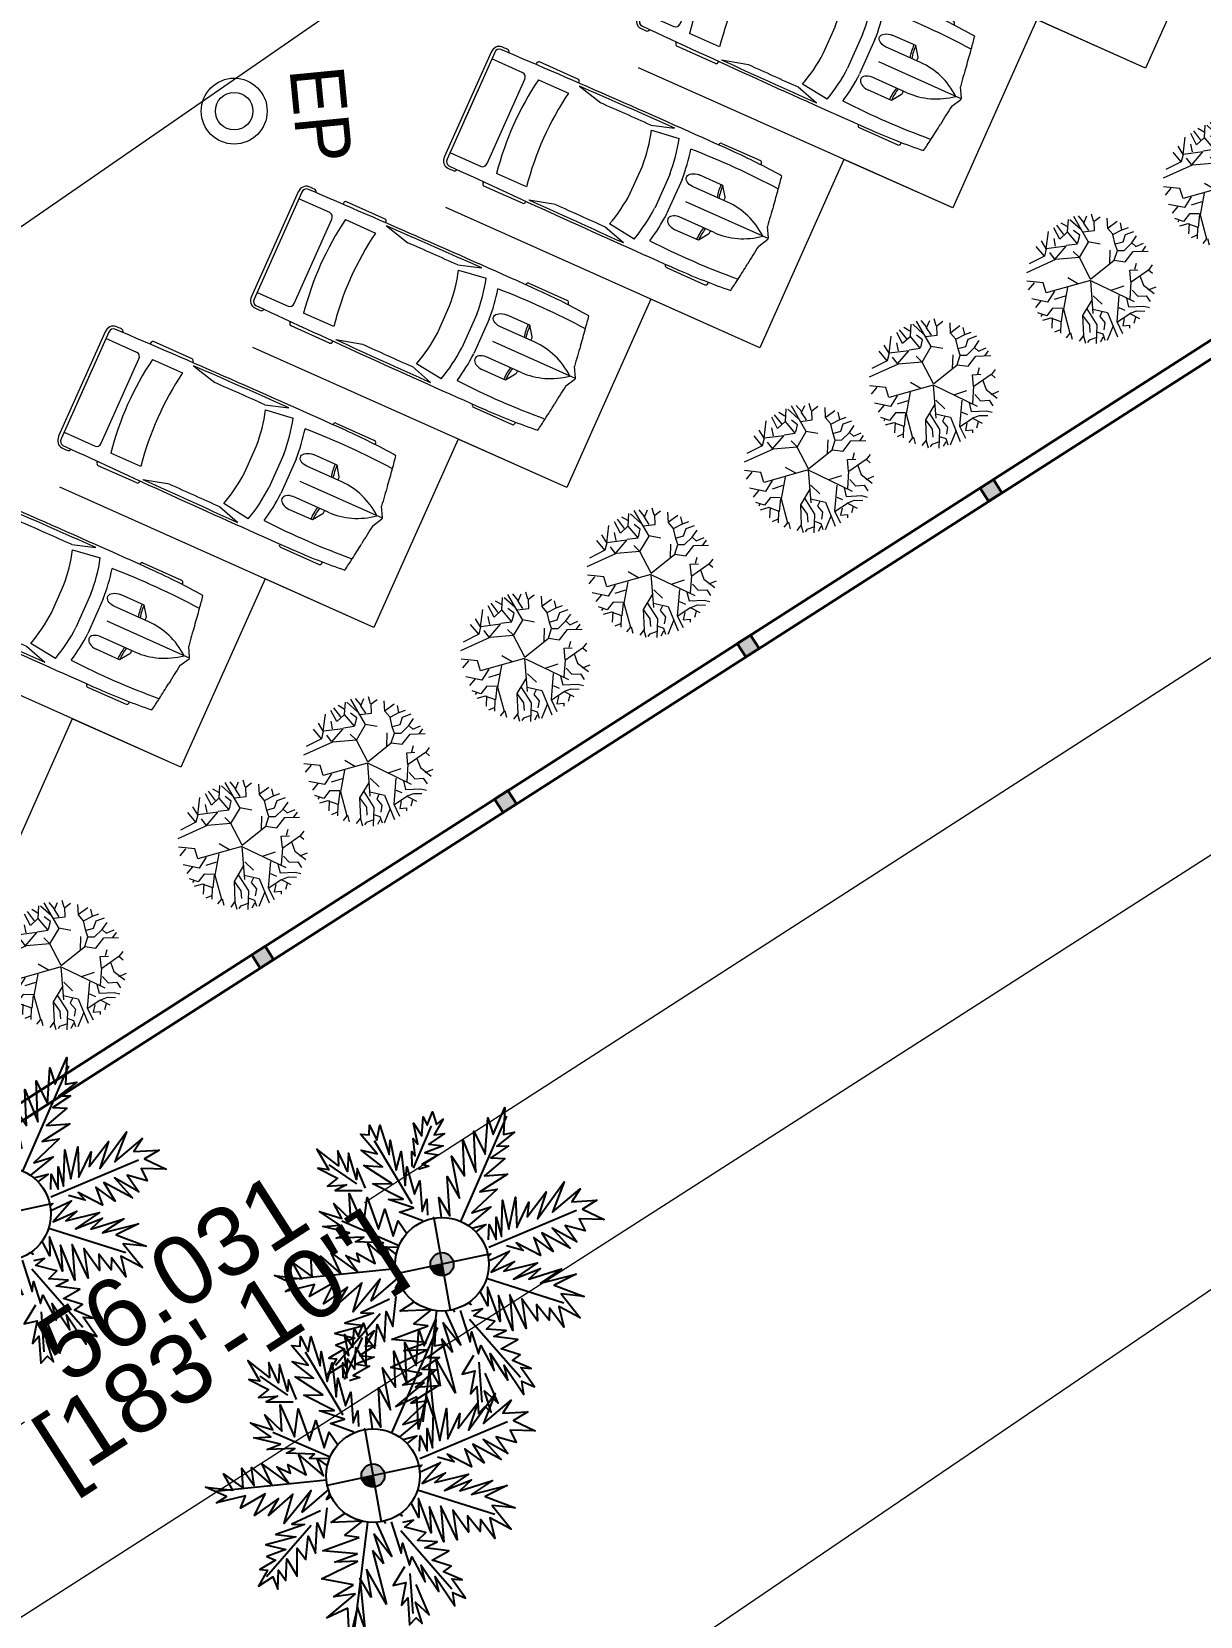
# Model space of a CAD drawing. Header units: millimetres. Extents: x 1898 to 3725, y 783 to 1532.
# Drawn here: x 2055.43 to 2072.42, y 1260.22 to 1283.26 of the extents above; entities that cross this region are included whole.
import ezdxf

# ---------------------------------------------------------------- set-up
doc = ezdxf.new("R2010")
doc.units = ezdxf.units.MM
doc.layers.get('0').update_dxf_attribs({"lineweight": 20})
doc.layers.get('Defpoints').update_dxf_attribs({"lineweight": 15})
for name, color, linetype, lineweight in [('COL HATCH', 253, 'Continuous', 13), ('Column', 251, 'Continuous', 30), ('DIM', 6, 'Continuous', 18), ('EP', 5, 'Continuous', 18), ('ep lien', 4, 'Continuous', 15), ('Fixture', 44, 'Continuous', 13), ('Layer1', 12, 'Continuous', 30), ('LINE', 22, 'Continuous', 13), ('Property Line', 1, 'Continuous', 30), ('RD', 7, 'Continuous', 18), ('TR', 92, 'Continuous', 13)]:
    doc.layers.add(name, color=color, linetype=linetype, lineweight=lineweight)
doc.layers.add('PLANTS', color=82, linetype='Continuous')
doc.styles.add('style2', font='GOTHIC.TTF', dxfattribs={"height": 7.44779e-09})
doc.styles.add('Tabrej', font='arial.ttf')
doc.dimstyles.new('Tabrej', dxfattribs={"dimtxt": 4, "dimasz": 0.45, "dimexe": 0.18, "dimexo": 0.0625, "dimgap": 0.09, "dimtad": 0, "dimdec": 3, "dimzin": 0, "dimdsep": 46, "dimtxsty": 'Tabrej', "dimcen": 0, "dimclrd": 256, "dimclre": 256, "dimclrt": 7, "dimaunit": 1, "dimadec": 3, "dimazin": 0, "dimtfac": 1, "dimtdec": 3, "dimtofl": 0, "dimtmove": 0, "dimatfit": 3, "dimfxl": 0, "dimtolj": 1, "dimtzin": 0, "dimlwd": -1, "dimlwe": -1, "dimarcsym": 0})

# ---------------------------------------------------------------- blocks, each defined once
blk = doc.blocks.new('TREE')
at = {"linetype": 'Continuous'}
h = blk.add_hatch(color=256, dxfattribs=at)
h.paths.add_polyline_path([(0.58, -1.88), (0, 0), (-1.9, -0.52, 0.424022)])
h.paths.add_polyline_path([(-0.58, 1.88, 0.328498), (-1.97, 0, 0.067064), (-1.9, -0.52), (0, 0)])
h.paths.add_polyline_path([(-0.58, 1.88), (0, 0), (1.9, 0.52, 0.424022)])
blk.add_hatch(color=256).paths.add_polyline_path([(1.97, 0, 0.067064), (1.9, 0.52), (0, 0), (0.58, -1.88, 0.328498)])
blk.add_line((-2.35, 7.57), (2.35, -7.57), dxfattribs=at)
blk.add_lwpolyline([(-7.65, -2.1), (7.65, 2.1)], dxfattribs=at)
blk.add_circle((0, 0), 1.97, dxfattribs=at)
at = {"layer": 'PLANTS', "linetype": 'ByBlock'}
for p, q in [((-3.6, 7.63), (-11.22, 21.86)), ((1.69, 7.75), (4.63, 21.16)), ((8.86, 5.52), (17.87, 15.03)), ((-7.52, 2.5), (-25.98, 8.63)), ((15.96, 7.75), (22.66, 8.84)), ((5.99, 5.2), (6.39, 5.6)), ((6.39, 5.6), (6.11, 5.06)), ((7.49, 2.61), (7.91, 2.84)), ((7.83, 1.27), (13.45, 4.41)), ((13.45, 4.41), (9.83, 1.06)), ((9.83, 1.06), (14.73, 3.11)), ((12.63, 1.05), (21.55, 4.25)), ((14.73, 3.11), (12.63, 1.05)), ((21.55, 4.25), (15.88, 0.34)), ((15.88, 0.34), (20.6, 1.57)), ((20.6, 1.57), (17.46, -0.62)), ((17.46, -0.62), (25.93, 0.99)), ((25.93, 0.99), (22.47, -0.6)), ((10.56, -3.87), (7.85, -1.09)), ((7.85, -1.09), (8.58, -6.38)), ((7.92, -0.24), (26.9, -0.82)), ((10.64, -1.4), (10.56, -3.87)), ((13.49, -7.36), (10.64, -1.4)), ((15.23, -5.17), (13.44, -1.41)), ((13.44, -1.41), (13.49, -7.36)), ((18.24, -7.08), (14.7, -1.26)), ((14.7, -1.26), (15.23, -5.17)), ((18.76, -1.63), (18.24, -7.08)), ((21.05, -4.8), (18.76, -1.63)), ((24.8, -5.67), (20.26, -1.15)), ((20.26, -1.15), (21.05, -4.8)), ((22.47, -0.6), (28.26, -1.43)), ((28.26, -1.43), (22.75, -2.18)), ((22.75, -2.18), (24.8, -5.67)), ((-15.78, -6.29), (-23.18, -3.92)), ((8.58, -6.38), (6.77, -4.13)), ((-9.72, -5.98), (-19.78, -13.33)), ((-2.45, -7.54), (-5.7, -17.57)), ((1.51, -7.78), (5.13, -26.4)), ((9.36, -9.67), (18.72, -16.39)), ((-12.25, -15.65), (-15.06, -20.59))]:
    blk.add_line(p, q, dxfattribs=at)
for points in [[(-4.86, 7.48), (-7.46, 7.35), (-5.02, 8.74), (-8.79, 8.42), (-5.6, 9.6), (-11.78, 9.24), (-6.95, 10.73), (-12.46, 11.39), (-7.35, 12.04), (-11.81, 13.72), (-9.34, 13.64), (-13.85, 16.49), (-9.13, 15.43), (-15.78, 19.37), (-10.52, 17.87), (-14.89, 22.17), (-12.53, 20.94), (-13.19, 25.16), (-11.48, 22.85), (-10.06, 26.69), (-9.77, 22.46), (-7.83, 23.64), (-8.46, 20.2), (-5.84, 22.4), (-7.79, 18.05), (-4.69, 21.41), (-6.87, 16.37), (-3.88, 18.57), (-5.95, 15.06), (-3.02, 16.5), (-4.75, 12.17), (-3.59, 13.46), (-4.09, 10.6)], [(-1.29, 7.82), (-3.23, 11.18), (0.57, 8.41), (-1.6, 12.22), (0.2, 10.54), (-1.73, 16.08), (1.39, 12.29), (-0.81, 16.68), (1.2, 14.87), (-1.05, 20.27), (1.68, 16.91), (-0.41, 22.82), (1.81, 19.25), (3.24, 24.49), (3.18, 20.56), (6.91, 24.17), (5.33, 20.35), (8.74, 21.55), (5.75, 18.82), (7.77, 18.93), (5.35, 16.6), (8.06, 16.99), (4.59, 13.99), (9.55, 15.18), (4.11, 11.95), (10.1, 12.97), (4.41, 10.01), (8.76, 10.72), (3.17, 8.02), (6.34, 8.38), (3.99, 6.85)], [(7.52, 3.79), (12.67, 5.93), (10.93, 6.02), (14.58, 7.54), (13.13, 7.82), (17.13, 10.44), (14.35, 9.51), (18.54, 12.88), (16.08, 12.07), (20.7, 15.84), (18.5, 15.29), (19.26, 17.53), (16.22, 14.93), (16.24, 16.64), (15.16, 13.39), (14.06, 14.62), (13.37, 11.31), (11.54, 13.94), (11.38, 9.89), (10.21, 11.84), (10.25, 8.54), (8.78, 9.77), (8.23, 6.15), (6.92, 7.52), (7.46, 5.68)], [(14.92, 6.72), (18.25, 5.09), (17.51, 7.21), (21.45, 6.79), (20.08, 7.77), (24.65, 8.49), (23.34, 9.5), (24.21, 10.6), (20.7, 9.13), (22.61, 11.62), (17.73, 9)], [(-7.89, -0.83), (-11.19, -1.57), (-8.32, 0.58), (-14.89, -0.46), (-11.4, 1.95), (-18.37, -0.07), (-15.28, 2.4), (-21.34, 1.57), (-16.06, 4.28), (-22.96, 3.33), (-19.26, 5.6), (-25.4, 5.48), (-22.7, 6.6), (-27.41, 8.18), (-22.85, 8.38), (-23.4, 10.22), (-20.76, 7.41), (-20.99, 9.38), (-18.71, 6.57), (-18.82, 8.96), (-15.59, 5.81), (-16.24, 9.67), (-12.79, 5.28), (-13.54, 8.14), (-9.11, 4.23), (-10.42, 7.37), (-6.93, 3.85)], [(-2.35, 7.57), (-2.53, 8.08), (-2, 7.67)], [(-6.54, 4.48), (-7.38, 6.8), (-5.97, 5.22)], [(-16.04, -6.55), (-18.57, -6.86), (-17.88, -6.21), (-20.79, -6.83), (-19.91, -5.94), (-23.37, -7.02), (-21.39, -5.38), (-24.6, -5.47), (-23.24, -4.68), (-25.6, -3.96), (-23.52, -3.1), (-24.49, -2.03), (-21.74, -3.32), (-22.08, -1.61), (-20.09, -4.1), (-20.01, -1.64), (-18.54, -4.64), (-18.41, -2.3), (-16.57, -4.92), (-16.34, -3.72), (-15.63, -5.42)], [(-7.65, -2.1), (-7.78, -2.14), (-7.66, -2.05)], [(-7.05, -3.9), (-8.15, -7.98), (-9.09, -5.71), (-10.09, -10.04), (-10.38, -7.58), (-12.49, -12.95), (-12.88, -9.72), (-15.45, -14.7), (-15.51, -11.56), (-18.03, -15.41), (-17.63, -12.66), (-20.68, -15.77), (-20.7, -14.31), (-22.35, -14.41), (-19.96, -12.9), (-22.5, -12.63), (-17.73, -10.64), (-20.14, -10.69), (-15.16, -9.2), (-18.42, -8.64), (-12.72, -7.45), (-15.89, -7.44), (-11.38, -5.71), (-13.72, -5.06), (-8.62, -4.19), (-10.72, -3.59), (-8.07, -3.22)], [(-2.17, -7.63), (-1.89, -10.97), (-2.72, -10.21), (-2.44, -14.96), (-3.36, -13.64), (-2.76, -18.26), (-3.89, -16.08), (-4.55, -20.7), (-4.99, -17.86), (-7.01, -21.51), (-6.19, -17.63), (-8.56, -19.2), (-6.09, -16.11), (-10.53, -16.78), (-5.32, -13.87), (-10.13, -13.67), (-4.93, -11.28), (-8.42, -10.52), (-3.96, -8.66), (-6.63, -8.08), (-4.65, -6.42)], [(3.03, -7.32), (7.29, -11.42), (3.47, -10.21), (9.44, -14.28), (4.36, -13.23), (8.37, -17.02), (5.35, -15.62), (8.54, -19.38), (4.77, -17.93), (7.52, -21.87), (5.4, -21.2), (7.02, -25.98), (5.78, -24.43), (4.52, -28.13), (4.63, -23.44), (2, -25.27), (4.14, -21.73), (0.75, -22.26), (3.53, -19.92), (0.52, -20.65), (3.22, -16.87), (-0.21, -18.89), (2.65, -14.09), (-0.01, -16.38), (0.89, -13.94), (-0.55, -14.54), (0.89, -11.28), (-2.36, -12.86), (0.79, -8.38), (-2.05, -9.71), (-0.94, -7.87)], [(-1.25, -7.83), (-1.25, -7.9), (-1.35, -7.81)], [(4.17, -6.74), (4.76, -7.46), (3.68, -7.02)], [(6.74, -8.33), (9.47, -12.94), (9.32, -10.8), (11.43, -15.52), (11.55, -12.08), (13.37, -17), (13.85, -13.55), (15.31, -16.7), (15.79, -15.18), (17.63, -17.66), (17.6, -16.34), (20.41, -17.6), (18.64, -15.32), (20.66, -14.33), (17.42, -14.5), (19.04, -13.09), (15.37, -13.29), (18.13, -11.25), (13.44, -11.66), (15.19, -10.04), (11.2, -10.01), (13.96, -8.49), (8.82, -8.72), (11.26, -7.33), (6.14, -7.25)], [(-11.65, -14.08), (-14.85, -15.78), (-12.96, -15.73), (-17.29, -17.53), (-14.17, -17.41), (-17.51, -19.32), (-14.98, -19), (-17.48, -22.92), (-14.18, -20.59), (-14.28, -22.47), (-12.94, -18.96), (-11.4, -20.53), (-11.91, -17.36), (-10.78, -19.17), (-11.2, -14.63)]]:
    blk.add_lwpolyline(points, dxfattribs=at)
blk.add_circle((0, 0), 7.93, dxfattribs=at)
blk = doc.blocks.new('EP')
at = {"layer": 'EP'}
for radius in [1.142, 0.649]:
    blk.add_circle((0, 0), radius, dxfattribs=at)
at = {"layer": 'EP', "color": 7, "style": 'style2'}
blk.add_text('EP', height=1.875, dxfattribs=at).set_placement((-1.269, 2.042))
blk = doc.blocks.new('*D92')
at = {"layer": 'Defpoints', "color": 0, "lineweight": 15, "ltscale": 0.05, "transparency": 16777216}
for p in [(2137.42, 1320.055), (2032.207, 1252.637), (2035.481, 1247.529)]:
    blk.add_point(p, dxfattribs=at)
at = {"layer": 'DIM', "ltscale": 0.05, "transparency": 16777216}
for p, q in [((2137.454, 1320.003), (2140.791, 1314.795)), ((2140.02, 1314.515), (2090.197, 1282.59)), ((2036.154, 1247.961), (2085.978, 1279.886)), ((2032.241, 1252.585), (2035.578, 1247.377))]:
    blk.add_line(p, q, dxfattribs=at)
at = {"layer": 'DIM', "lineweight": 15, "ltscale": 0.05, "transparency": 16777216}
for points in [[(2139.948, 1314.628), (2140.092, 1314.403), (2140.694, 1314.947)], [(2036.082, 1248.073), (2036.226, 1247.848), (2035.481, 1247.529)]]:
    blk.add_solid(points, dxfattribs=at)
at = {"layer": 'DIM', "color": 7, "ltscale": 0.05, "transparency": 16777216, "char_height": 1, "attachment_point": 5, "rotation": 32.6508, "style": 'Tabrej'}
for s, insert in [('\\A1;124.960', (2087.763, 1281.744)), ("\\A1;[410']", (2088.481, 1280.623))]:
    blk.add_mtext(s, dxfattribs=dict(at, insert=insert))
blk = doc.blocks.new('SHRUB4')
for p, q in [((-0.03, 0.0748), (-0.0135, 0.0939)), ((-0.0058, 0.0756), (-0.0039, 0.0939)), ((0.003, 0.0779), (0.0018, 0.0947)), ((0.0132, 0.0847), (0.0088, 0.0939)), ((0.0094, 0.0779), (0.0203, 0.0924)), ((-0.0382, 0.0672), (-0.0631, 0.0702)), ((-0.0382, 0.0672), (-0.0402, 0.0855)), ((-0.03, 0.0748), (-0.0382, 0.0672)), ((-0.03, 0.0748), (-0.0294, 0.0885)), ((-0.0039, 0.0618), (-0.03, 0.0748)), ((-0.0167, 0.0702), (-0.0122, 0.081)), ((0.0088, 0.0779), (-0.0058, 0.0756)), ((0.0119, 0.0557), (0.0094, 0.0779)), ((0.0215, 0.0642), (0.0177, 0.0748)), ((0.0272, 0.071), (0.0221, 0.0909)), ((0.0266, 0.0489), (0.0292, 0.0917)), ((0.0368, 0.0764), (0.0355, 0.0885)), ((0.0361, 0.0756), (0.0457, 0.0817)), ((0.0361, 0.0627), (0.0361, 0.0756)), ((0.0431, 0.058), (0.0501, 0.0695)), ((0.0495, 0.0702), (0.0527, 0.0802)), ((0.0501, 0.0695), (0.0609, 0.0702)), ((-0.0612, 0.0359), (-0.0796, 0.0512)), ((-0.0275, 0.0542), (-0.0733, 0.0618)), ((-0.0281, 0.0557), (-0.0288, 0.0672)), ((-0.0281, 0.055), (-0.0039, 0.0618)), ((0.003, 0.0375), (-0.0275, 0.0542)), ((-0.0027, 0.0627), (0.0119, 0.0557)), ((0.003, 0.0382), (0.0005, 0.0497)), ((0.003, 0.0375), (0.0266, 0.0489)), ((0.0132, 0.0565), (0.0215, 0.0642)), ((0.0266, 0.0497), (0.0393, 0.0375)), ((0.0279, 0.0657), (0.0431, 0.058)), ((0.0609, 0.0497), (0.0685, 0.0627)), ((0.0622, 0.039), (0.0609, 0.0497)), ((0.0616, 0.0504), (0.0781, 0.0512)), ((0.0768, 0.0367), (0.0806, 0.0466)), ((-0.0713, 0.0092), (-0.0879, 0.026)), ((-0.072, 0.0435), (-0.0847, 0.0397)), ((-0.0656, 0.0214), (-0.0612, 0.0359)), ((-0.0008, 0.0021), (0.003, 0.0375)), ((0.0546, 0.0153), (0.0571, 0.0245)), ((0.0571, 0.0245), (0.0622, 0.0382)), ((0.0571, 0.0252), (0.0685, 0.0214)), ((0.0622, 0.0382), (0.0768, 0.0367)), ((0.0685, 0.0214), (0.0774, 0.0283)), ((0.0768, 0.0367), (0.0864, 0.0343)), ((0.0774, 0.0283), (0.0902, 0.0252)), ((-0.0834, -0.0068), (-0.0917, 0.0038)), ((-0.0784, 0.016), (-0.0905, 0.0123)), ((-0.0542, 0.0168), (-0.0713, 0.0092)), ((-0.0021, 0.0008), (-0.0656, 0.0213)), ((-0.0453, 0.0023), (-0.0612, 0.0068)), ((-0.0357, 0.0107), (-0.058, -0.0122)), ((-0.0199, 0.0068), (-0.0275, 0.0222)), ((-0.0021, 0.0008), (-0.0256, -0.0412)), ((-0.0014, 0), (0.0341, -0.06)), ((-0.0008, 0.0021), (0.0431, 0.0061)), ((0.0349, 0.0053), (0.0463, 0.0214)), ((0.0431, 0.0061), (0.0546, 0.0153)), ((0.0431, 0.0061), (0.0552, -0.0045)), ((0.0546, 0.0153), (0.0628, 0.01)), ((0.0552, -0.0045), (0.073, 0.0015)), ((0.0628, 0.01), (0.0781, 0.013)), ((0.073, 0.0015), (0.0914, -0.0099)), ((0.0781, 0.013), (0.0895, 0.0176)), ((0.0781, 0.013), (0.08, 0.0053)), ((0.08, 0.0053), (0.0921, 0.0031)), ((-0.0802, -0.013), (-0.0923, -0.0092)), ((-0.0879, -0.0015), (-0.091, -0.003)), ((-0.0784, -0.0137), (-0.0873, -0.0259)), ((-0.0701, -0.0022), (-0.0834, -0.0068)), ((-0.0707, -0.0259), (-0.0802, -0.013)), ((-0.0586, -0.0114), (-0.0707, -0.0259)), ((-0.058, -0.0107), (-0.0701, -0.0022)), ((-0.058, -0.0122), (-0.0695, -0.0465)), ((-0.011, -0.0198), (-0.0071, -0.0374)), ((0.0457, -0.0335), (0.0539, -0.0183)), ((0.0539, -0.0183), (0.0641, -0.0244)), ((0.0609, -0.0214), (0.0679, -0.0152)), ((0.0845, -0.0053), (0.0927, -0.0022)), ((-0.0784, -0.0343), (-0.0873, -0.0328)), ((-0.0713, -0.0252), (-0.0809, -0.0389)), ((-0.0396, -0.0351), (-0.0548, -0.0602)), ((-0.0154, -0.0237), (-0.0396, -0.0351)), ((-0.0396, -0.0351), (-0.0389, -0.0519)), ((-0.0294, -0.0305), (-0.03, -0.058)), ((-0.0224, -0.0359), (-0.0071, -0.0519)), ((0.0203, -0.0404), (-0.0033, -0.0702)), ((0.0151, -0.0275), (0.0342, -0.0328)), ((0.031, -0.0534), (0.0463, -0.0335)), ((0.0406, -0.0442), (0.0425, -0.0564)), ((0.0463, -0.0335), (0.0768, -0.0328)), ((0.0616, -0.0335), (0.0584, -0.0473)), ((0.0768, -0.0335), (0.0857, -0.0305)), ((0.0768, -0.0328), (0.0788, -0.0404)), ((-0.0695, -0.0465), (-0.0777, -0.0489)), ((-0.0681, -0.0465), (-0.0713, -0.0557)), ((-0.0548, -0.0602), (-0.0644, -0.0634)), ((-0.0555, -0.061), (-0.0586, -0.0709)), ((-0.03, -0.058), (-0.0459, -0.0801)), ((-0.0389, -0.0519), (-0.0446, -0.0618)), ((-0.0357, -0.0664), (-0.03, -0.074)), ((-0.0186, -0.0618), (-0.0256, -0.0694)), ((-0.0135, -0.0465), (-0.0199, -0.0504)), ((-0.0199, -0.0504), (-0.0186, -0.0618)), ((-0.0071, -0.0519), (-0.0147, -0.0892)), ((0.0107, -0.0549), (0.0158, -0.0626)), ((0.0272, -0.0496), (0.0228, -0.0618)), ((0.0228, -0.0618), (0.0418, -0.0732)), ((0.0425, -0.0564), (0.0533, -0.0626)), ((0.0533, -0.0626), (0.0533, -0.0725)), ((0.0584, -0.0473), (0.0647, -0.0664)), ((0.0603, -0.0572), (0.0724, -0.0595)), ((-0.0516, -0.0702), (-0.0555, -0.0717)), ((-0.0402, -0.0732), (-0.0516, -0.0702)), ((-0.0325, -0.0779), (-0.0396, -0.0817)), ((-0.03, -0.074), (-0.0325, -0.0832)), ((-0.011, -0.0725), (-0.03, -0.0854)), ((-0.0033, -0.0702), (-0.0058, -0.0892)), ((-0.0027, -0.0709), (0.0189, -0.0709)), ((0.0082, -0.0725), (0.0005, -0.0801)), ((0.0005, -0.0801), (0.0094, -0.0847)), ((0.0094, -0.0847), (0.0069, -0.0885)), ((0.0228, -0.0801), (0.0158, -0.0862)), ((0.0189, -0.0709), (0.0266, -0.0847)), ((0.0196, -0.0709), (0.0297, -0.0732)), ((0.0297, -0.0732), (0.0393, -0.0801)), ((0.0418, -0.0732), (0.0475, -0.0794))]:
    blk.add_line(p, q)
blk = doc.blocks.new('*D84')
at = {"layer": 'Defpoints', "color": 0, "lineweight": 15, "ltscale": 0.05, "transparency": 16777216}
for p in [(2059.997, 1308.566), (2077.314, 1281.541), (2076.15, 1280.795)]:
    blk.add_point(p, dxfattribs=at)
at = {"layer": 'DIM', "ltscale": 0.05, "transparency": 16777216}
for p, q in [((2059.945, 1308.532), (2058.682, 1307.723)), ((2059.265, 1307.146), (2066.567, 1295.749)), ((2075.718, 1281.468), (2068.416, 1292.865)), ((2077.262, 1281.507), (2075.998, 1280.698))]:
    blk.add_line(p, q, dxfattribs=at)
at = {"layer": 'DIM', "lineweight": 15, "ltscale": 0.05, "transparency": 16777216}
for points in [[(2059.377, 1307.218), (2059.152, 1307.074), (2058.833, 1307.82)], [(2075.831, 1281.54), (2075.606, 1281.397), (2076.15, 1280.795)]]:
    blk.add_solid(points, dxfattribs=at)
at = {"layer": 'DIM', "color": 7, "ltscale": 0.05, "transparency": 16777216, "char_height": 0.6, "attachment_point": 5, "rotation": 302.6508, "style": 'Tabrej'}
for s, insert in [('\\A1;32.097', (2067.825, 1294.521)), ('\\A1;\\P [105\'-4"]', (2066.671, 1293.782))]:
    blk.add_mtext(s, dxfattribs=dict(at, insert=insert))
blk = doc.blocks.new('3445')
at = {"layer": 'COL HATCH'}
h = blk.add_hatch(color=256, dxfattribs=at)
h.dxf.hatch_style = 1
h.paths.add_polyline_path([(1978.654, 1295.006), (1978.884, 1295.006), (1978.884, 1294.776), (1978.654, 1294.776)])
at = {"layer": 'Column'}
for p, q in [((1978.654, 1295.006), (1978.654, 1294.776)), ((1978.884, 1295.006), (1978.654, 1295.006)), ((1978.884, 1294.776), (1978.884, 1295.006)), ((1978.654, 1294.776), (1978.884, 1294.776))]:
    blk.add_line(p, q, dxfattribs=at)
blk = doc.blocks.new('*U411')
for p, q in [((21.1, 37.41), (21.1, 36.83)), ((46.55, 38.89), (22.35, 38.89)), ((47.8, 37.39), (47.8, 37.41)), ((135.45, 37.07), (135.45, 37.41)), ((136.7, 38.89), (160.9, 38.89)), ((162.15, 37.41), (162.15, 36.77)), ((70.03, 31.54), (86.41, 29.35)), ((87.99, 31.87), (74.76, 35.92)), ((134.31, 35.6), (119.29, 31.78)), ((138.42, 29.35), (157.25, 29.35)), ((186.47, 29.35), (167.01, 29.35)), ((186.47, -33.5), (186.47, 33.5)), ((188.4, -32.76), (188.4, 32.76)), ((164.52, 26.39), (164.52, -26.39)), ((29.77, 9.51), (51.68, 9.51)), ((32.12, 9.51), (32.12, 11.15)), ((32.27, 11.63), (36.13, 17.17)), ((36.13, 17.17), (50.94, 17.17)), ((58.92, -10.77), (58.92, 10.77)), ((66.55, -10.53), (66.55, 10.53)), ((186.47, -10.53), (186.47, 10.53)), ((3.27, 6.13), (0.1, 0.41)), ((82.74, 8.5), (82.74, -8.5)), ((0, 0), (51.68, 0)), ((0.1, -0.41), (3.27, -6.13)), ((29.77, -9.51), (51.68, -9.51)), ((32.12, -9.51), (32.12, -11.15)), ((32.27, -11.63), (36.13, -17.17)), ((36.13, -17.17), (50.94, -17.17)), ((86.41, -29.35), (70.03, -31.54)), ((87.99, -31.87), (74.76, -35.92)), ((134.31, -35.6), (119.29, -31.78)), ((157.25, -29.35), (138.42, -29.35)), ((167.01, -29.35), (186.47, -29.35)), ((21.1, -37.41), (21.1, -36.83)), ((46.55, -38.89), (22.35, -38.89)), ((47.8, -37.39), (47.8, -37.41)), ((135.45, -37.07), (135.45, -37.41)), ((136.7, -38.89), (160.9, -38.89)), ((162.15, -37.41), (162.15, -36.77))]:
    blk.add_line(p, q)
for centre, major_axis, ratio, start_param, end_param in [((41.19, -490.86), (0, 528.23), 0.842304, 0.00281, 0.075598), ((22.35, 37.41), (0, -1.48), 0.842304, 3.141593, 4.712389), ((64.48, -10555.62), (0, 10593.03), 0.842304, -0.013397, 0.002797), ((46.55, 37.41), (0, 1.48), 0.842304, -1.570796, 0), ((136.7, 37.41), (0, -1.48), 0.842304, 3.141593, 4.712389), ((160.9, 37.41), (0, 1.48), 0.842304, -1.570796, 0), ((180.63, 35.84), (0, 2.22), 0.842304, -0.013017, 1.249894), ((64.48, -10556.36), (0, 10595.31), 0.842304, -0.013397, -0.013017), ((183.98, 33.5), (0, -2.96), 0.842304, 1.570796, 3.128196), ((183.98, 32.76), (0, -5.25), 0.842304, 1.570796, 3.128196), ((259.18, -27.52), (0, -305.3), 0.842304, 4.528606, 4.561838), ((266.03, -27.52), (0, 313.31), 0.842304, 1.367076, 1.39176), ((37.47, -593.96), (0, -623.33), 0.842304, 3.096046, 3.200911), ((134.4, 5.39), (0, -89.78), 0.842304, 4.449482, 4.652344), ((135.29, 5.39), (0, 81.77), 0.842304, 1.245306, 1.50788), ((64.48, -10555.62), (0, -10591.55), 0.842304, 3.133765, 3.140441), ((149.6, 2.8), (0, -79.58), 0.842304, 4.372215, 4.640744), ((95.79, -3666.35), (0, -3698.24), 0.842304, 3.134049, 3.144098), ((17.08, 0), (0, 147.02), 0.842304, 4.511394, 4.913384), ((35.91, 0), (0, 147.02), 0.842304, 4.511394, 4.913384), ((167.01, 26.39), (0, 2.96), 0.842304, 0, 1.570796), ((-204.49, 52.4), (0, -250.96), 0.842304, 1.385369, 1.434372), ((29.77, -46.66), (0, 56.17), 0.842304, 0, 0.590319), ((32.75, 11.15), (0, 0.74), 0.842304, 0.879714, 1.570796), ((13.04, 17.01), (0, 27.42), 0.842304, 4.435146, 4.718221), ((14.2, 17.01), (0, 27.42), 0.842304, 4.435146, 4.718221), ((50.79, 13.34), (6.34, -0.36), 0.603834, -1.395552, 1.581315), ((0.62, 0), (0, -0.74), 0.842304, 4.131459, 5.293319), ((-204.49, -52.4), (0, 250.96), 0.842304, -1.434372, -1.385369), ((29.77, 46.66), (0, 56.17), 0.842304, 2.551274, 3.141593), ((149.6, -2.8), (0, -79.58), 0.842304, -1.499151, -1.230623), ((32.75, -11.15), (0, -0.74), 0.842304, 4.712389, 5.403472), ((13.04, -17.01), (0, -27.42), 0.842304, 1.564964, 1.848039), ((14.2, -17.01), (0, -27.42), 0.842304, 1.564964, 1.848039), ((134.4, -5.39), (0, -89.78), 0.842304, -1.510751, -1.307889), ((135.29, -5.39), (0, -81.77), 0.842304, -1.50788, -1.245306), ((259.18, 27.52), (0, 305.3), 0.842304, 1.721348, 1.754579), ((167.01, -26.39), (0, -2.96), 0.842304, 4.712389, 6.283185), ((266.03, 27.52), (0, 313.31), 0.842304, 1.749832, 1.774517), ((37.47, 593.96), (0, -623.33), 0.842304, -0.059319, 0.045547), ((41.19, 490.86), (0, -528.23), 0.842304, -0.075598, -0.00281), ((64.48, 10555.62), (0, -10591.55), 0.842304, 0.001152, 0.007828), ((95.79, 3666.35), (0, -3698.24), 0.842304, -0.002505, 0.007544), ((183.98, -33.5), (0, 2.96), 0.842304, 3.15499, 4.712389), ((183.98, -32.76), (0, -5.25), 0.842304, 0.013397, 1.570796), ((22.35, -37.41), (0, 1.48), 0.842304, 1.570796, 3.141593), ((64.48, 10555.62), (0, 10593.03), 0.842304, 3.138796, 3.15499), ((46.55, -37.41), (0, -1.48), 0.842304, 0, 1.570796), ((136.7, -37.41), (0, -1.48), 0.842304, -1.570796, 0), ((160.9, -37.41), (0, 1.48), 0.842304, 3.141593, 4.712389), ((180.63, -35.84), (0, -2.22), 0.842304, -1.249894, 0.013017), ((64.48, 10556.36), (0, 10595.31), 0.842304, 3.15461, 3.15499)]:
    blk.add_ellipse(centre, major_axis=major_axis, ratio=ratio, start_param=start_param, end_param=end_param)
at = {"extrusion": (0, 0, -1)}
blk.add_ellipse((50.79, -13.34), major_axis=(6.34, 0.36), ratio=0.603834, start_param=-1.395552, end_param=1.581315, dxfattribs=at)
blk = doc.blocks.new('*D629')
at = {"layer": 'Defpoints', "color": 0, "lineweight": 15, "ltscale": 0.05, "transparency": 16777216}
for p in [(2079.317, 1282.97), (2081.353, 1279.808), (2032.207, 1252.637)]:
    blk.add_point(p, dxfattribs=at)
at = {"layer": 'DIM', "ltscale": 0.05, "transparency": 16777216}
for p, q in [((2079.351, 1282.918), (2081.451, 1279.657)), ((2080.68, 1279.375), (2060.271, 1266.234)), ((2034.916, 1249.908), (2055.325, 1263.049)), ((2032.241, 1252.585), (2034.341, 1249.324))]:
    blk.add_line(p, q, dxfattribs=at)
at = {"layer": 'DIM', "lineweight": 15, "ltscale": 0.05, "transparency": 16777216}
for points in [[(2080.608, 1279.487), (2080.753, 1279.263), (2081.353, 1279.808)], [(2034.844, 1250.021), (2034.988, 1249.796), (2034.243, 1249.475)]]:
    blk.add_solid(points, dxfattribs=at)
at = {"layer": 'DIM', "color": 7, "ltscale": 0.05, "transparency": 16777216, "char_height": 1, "attachment_point": 5, "rotation": 32.7765, "style": 'Tabrej'}
for s, insert in [('\\A1;56.031', (2057.473, 1265.147)), ('\\A1;[183\'-10"]', (2058.194, 1264.027))]:
    blk.add_mtext(s, dxfattribs=dict(at, insert=insert))
blk = doc.blocks.new('*D631')
at = {"layer": 'Defpoints', "color": 0, "lineweight": 15, "ltscale": 0.05, "transparency": 16777216}
for p in [(2078.109, 1296.197), (2083.652, 1288.17), (2032.207, 1252.637)]:
    blk.add_point(p, dxfattribs=at)
at = {"layer": 'DIM', "ltscale": 0.05, "transparency": 16777216}
for p, q in [((2083.617, 1288.222), (2078.007, 1296.345)), ((2077.451, 1295.742), (2054.487, 1279.881)), ((2027.322, 1261.118), (2050.285, 1276.979)), ((2032.172, 1252.689), (2026.561, 1260.812))]:
    blk.add_line(p, q, dxfattribs=at)
at = {"layer": 'DIM', "lineweight": 15, "ltscale": 0.05, "transparency": 16777216}
for points in [[(2077.375, 1295.852), (2077.526, 1295.632), (2078.109, 1296.197)], [(2027.246, 1261.228), (2027.398, 1261.009), (2026.664, 1260.664)]]:
    blk.add_solid(points, dxfattribs=at)
at = {"layer": 'DIM', "color": 7, "ltscale": 0.05, "transparency": 16777216, "char_height": 1, "attachment_point": 5, "rotation": 34.6326, "style": 'Tabrej'}
for s, insert in [('\\A1;62.524', (2052.045, 1278.924)), ('\\A1;[205\'-2"]', (2052.802, 1277.829))]:
    blk.add_mtext(s, dxfattribs=dict(at, insert=insert))

msp = doc.modelspace()

# ---------------------------------------------------------------- linework, layer by layer
at = {"layer": 'Layer1', "lineweight": 18}
for p, q in [((2071.6252, 1282.7306), (2067.0598, 1284.7696)), ((2068.8203, 1280.6978), (2064.255, 1282.7368)), ((2066.0154, 1278.6649), (2061.4501, 1280.7039)), ((2060.4057, 1274.5992), (2055.8404, 1276.6383)), ((2057.6009, 1272.5664), (2053.0355, 1274.6054))]:
    msp.add_line(p, q, dxfattribs=at)
for points in [[(2075.6534, 1287.5026), (2074.43, 1284.7634), (2072.8486, 1285.4698), (2071.6252, 1282.7306), (2070.0437, 1283.4369), (2068.8203, 1280.6978), (2067.2388, 1281.4041), (2066.0154, 1278.6649), (2064.434, 1279.3712)], [(2064.434, 1279.3712), (2063.2106, 1276.6321), (2061.6291, 1277.3384), (2060.4057, 1274.5992), (2058.8243, 1275.3056), (2057.6009, 1272.5664), (2056.0194, 1273.2727), (2054.796, 1270.5336), (2053.2145, 1271.2399)]]:
    msp.add_lwpolyline(points, dxfattribs=at)
at = {"layer": 'LINE'}
msp.add_line((2063.2106, 1276.6321), (2058.6452, 1278.6711), dxfattribs=at)
at = {"layer": 'Property Line'}
for points in [[(2076.5961, 1281.0807), (2032.2072, 1252.6374), (2025.3242, 1332.5004), (2018.6216, 1403.7153), (2041.8332, 1413.1674), (2039.4665, 1423.8261), (2081.6892, 1434.5174), (2129.6563, 1447.4206), (2132.6412, 1398.1254), (2135.5672, 1351.2114), (2137.4202, 1320.0554), (2094.2316, 1292.3811)], [(2076.472, 1281.2744), (2032.4037, 1253.0364), (2025.5533, 1332.521), (2018.8666, 1403.5667), (2042.0998, 1413.0276), (2039.7394, 1423.6579), (2081.7473, 1434.2948), (2129.4438, 1447.1252), (2132.4116, 1398.1113), (2135.3376, 1351.1974), (2137.1826, 1320.1763), (2094.1079, 1292.575)]]:
    msp.add_lwpolyline(points, dxfattribs=at)
at = {"layer": 'RD'}
msp.add_lwpolyline([(2165.5821, 1322.9075), (2120.8562, 1295.8544), (2088.0792, 1275.5074), (2055.4432, 1253.3264)], dxfattribs=at)

# ---------------------------------------------------------------- block references
at = {"layer": 'COL HATCH', "rotation": 32.65078730411573}
for p in [(1101.921, -881.2535), (1098.3915, -883.5152), (1094.8619, -885.7768), (1091.3323, -888.0385)]:
    msp.add_blockref('3445', p, dxfattribs=at)
at = {"layer": 'ep lien', "linetype": 'Continuous', "xscale": 0.4200000000010451, "yscale": 0.4200000000010451, "zscale": 0.4200000000010451, "rotation": 275.5759915784183}
msp.add_blockref('EP', (2058.3747, 1282.1054, 98.6297), dxfattribs=at)
at = {"layer": 'Fixture', "xscale": 0.02539586676871016, "yscale": 0.02539586676871016, "zscale": 0.02539586676871016, "rotation": 155.9329396976083}
for p in [(2068.9449, 1282.2849), (2066.14, 1280.2521), (2063.3352, 1278.2192), (2060.5303, 1276.1864), (2057.7255, 1274.1535)]:
    msp.add_blockref('*U411', p, dxfattribs=at)
at = {"layer": 'PLANTS', "linetype": 'Continuous', "xscale": 0.0857500000023169, "yscale": 0.0857500000023169, "zscale": 0.0857500000023169, "rotation": 264.7590884323987}
for p in [(2055.0302, 1266.0734, 100.256), (2061.3962, 1265.3424, 102.951), (2060.3932, 1262.2694, 102.237)]:
    msp.add_blockref('TREE', p, dxfattribs=at)
at = {"layer": 'TR', "xscale": 10, "yscale": 10, "zscale": 10, "rotation": 33.62436909168295}
for p in [(2072.8334, 1281.0205), (2070.8445, 1279.6481), (2068.5587, 1278.1279), (2066.7415, 1276.8938), (2064.4557, 1275.3736), (2062.6197, 1274.1527), (2060.3339, 1272.6326), (2058.5096, 1271.4194), (2055.8786, 1269.6698)]:
    msp.add_blockref('SHRUB4', p, dxfattribs=at)

# ---------------------------------------------------------------- dimensions: what is measured, and where the dimension line sits
at = {"layer": 'DIM', "ltscale": 0.05}
for p1, p2, distance, picture, middle in [((2137.4202, 1320.0554), (2032.2072, 1252.6374), 6.0672, '*D92', (2088.0871, 1281.2379)), ((2032.2072, 1252.6374), (2083.6525, 1288.1703), 9.7546, '*D631', (2052.3862, 1278.4301)), ((2032.2072, 1252.6374), (2079.3171, 1282.9702), -3.7608, '*D629', (2057.7981, 1264.6417))]:
    dim = msp.add_aligned_dim(p1=p1, p2=p2, distance=distance, dimstyle='Tabrej', override={"dimtxt": 1, "dimasz": 0.8, "dimpost": '\\X', "dimarcsym": 1}, dxfattribs=at)
    dim.commit()
    dim.dimension.update_dxf_attribs({"geometry": picture, "text_midpoint": middle})
dim = msp.add_aligned_dim(p1=(2059.9972, 1308.5658), p2=(2077.3142, 1281.5408), distance=-1.3826, text='<>\\P[]', dimstyle='Tabrej', override={"dimtxt": 0.6, "dimasz": 0.8, "dimpost": '\\X', "dimarcsym": 1}, dxfattribs=at)
dim.commit()
dim.dimension.update_dxf_attribs({"geometry": '*D84', "text_midpoint": (2067.4916, 1294.3074)})

doc.saveas('drawing.dxf')
